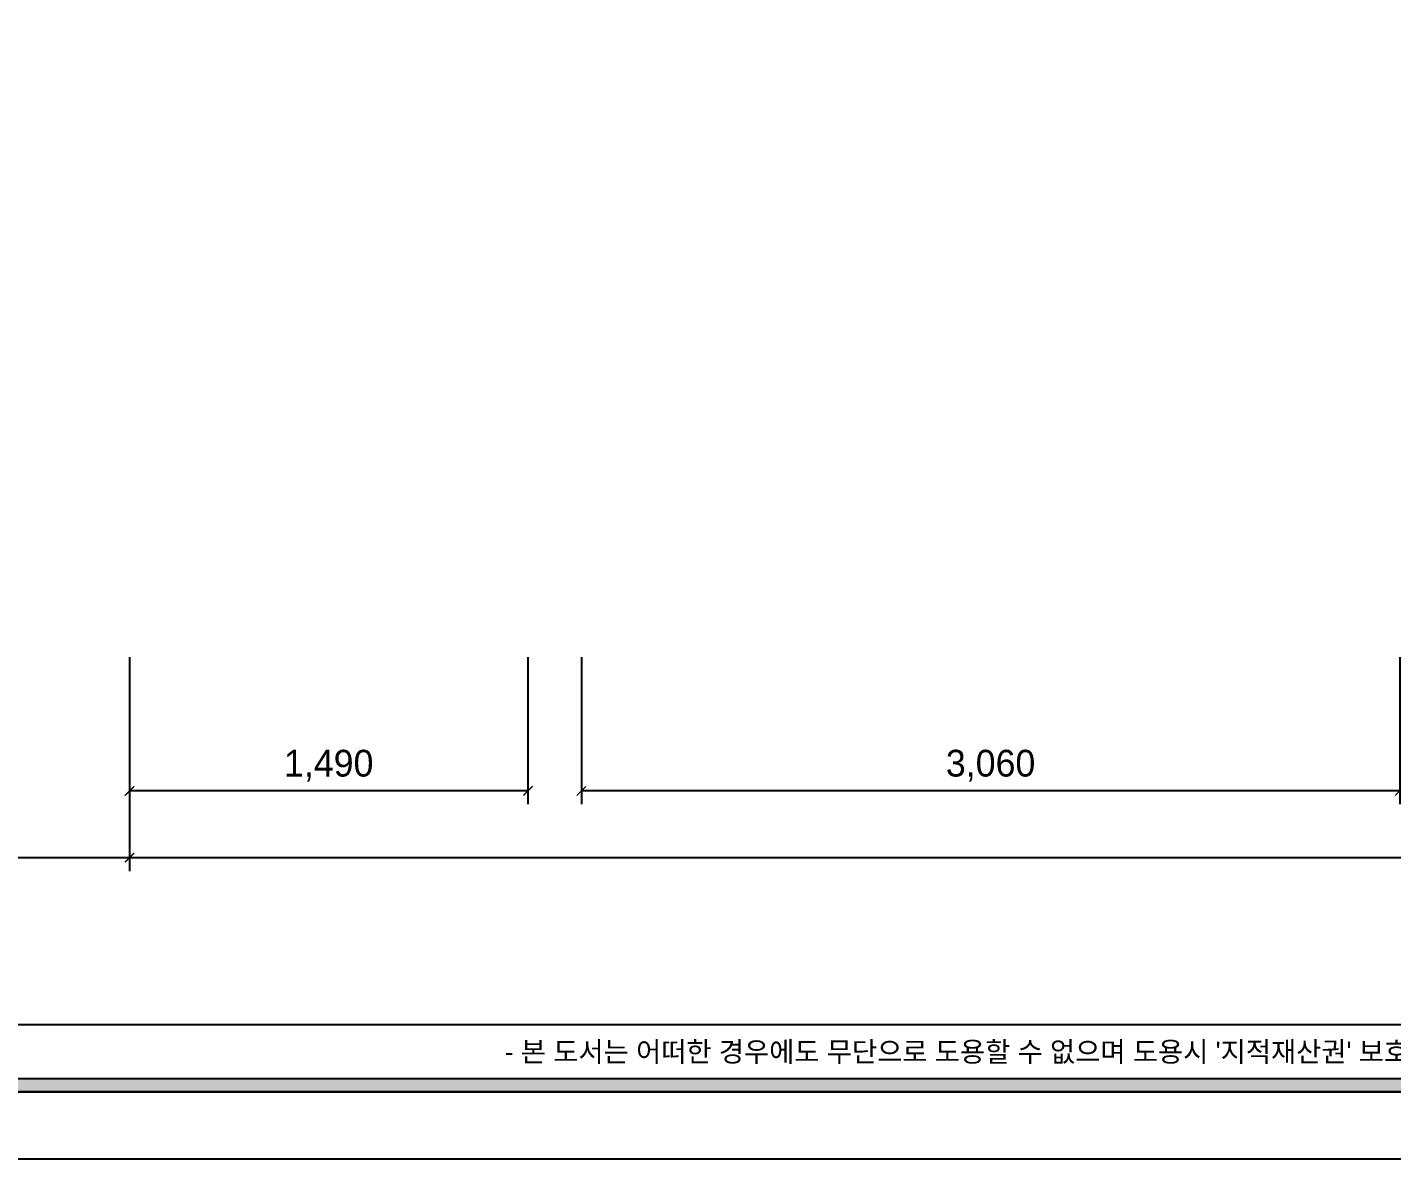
# Model space of a CAD drawing. Header units: inches. Extents: x 47110 to 180628, y 8205 to 35062.
# Drawn here: x 73387 to 78489, y 19543 to 23772 of the extents above; entities that cross this region are included whole.
import ezdxf
from ezdxf.enums import TextEntityAlignment as Align

# ---------------------------------------------------------------- set-up
doc = ezdxf.new("R2010")
doc.units = ezdxf.units.IN
doc.header["$LTSCALE"] = 100
doc.header["$MEASUREMENT"] = 0
doc.header["$PDSIZE"] = 700.071425
for name, color, linetype in [('07-DIM', 1, 'Continuous'), ('F-SYM', 7, 'Continuous'), ('FORM(YOURNAME)-11', 1, 'Continuous')]:
    doc.layers.add(name, color=color, linetype=linetype)
doc.styles.add('YOURNAME', font='HY울릉도M.TTF')
doc.styles.add('마감재', font='stylu.ttf')
doc.dimstyles.new('벽치수 Copy of DIM-50', dxfattribs={"dimscale": 50, "dimtxt": 2, "dimasz": 0.7, "dimexe": 1, "dimexo": 1, "dimgap": 0.7, "dimtad": 1, "dimdec": 0, "dimzin": 1, "dimdsep": 46, "dimlunit": 6, "dimtxsty": '마감재', "dimblk": 'ARCHTICK', "dimcen": -0.09, "dimclrd": 256, "dimclre": 256, "dimclrt": 3, "dimadec": 0, "dimazin": 0, "dimtfac": 1, "dimtdec": 0, "dimtix": 1, "dimtmove": 2, "dimatfit": 0, "dimldrblk": 'ARCHTICK', "dimfxl": 1, "dimtolj": 1, "dimtzin": 0, "dimarcsym": 0})

# ---------------------------------------------------------------- blocks, each defined once
blk = doc.blocks.new('FORM-PLAN')
at = {"layer": 'FORM(YOURNAME)-11'}
h = blk.add_hatch(color=256, dxfattribs=at)
h.dxf.hatch_style = 1
h.paths.add_polyline_path([(-71444, 55115), (10556, 55115), (10556, 54915), (-71444, 54915)])
h.paths.add_polyline_path([(-71444, -2085), (10556, -2085), (10556, -2285), (-71444, -2285)])
at = {"layer": 'Defpoints', "color": 158}
blk.add_line((1346, -1285), (-71444, -1285), dxfattribs=at)
for points in [[(-71444, -2285), (10556, -2285), (10556, 55115), (-71444, 55115)], [(-69444, 53115), (-64, 53115), (-64, 1215), (-69444, 1215)]]:
    blk.add_lwpolyline(points, close=True, dxfattribs=at)
at = {"layer": 'FORM(YOURNAME)-11', "color": 250}
blk.add_lwpolyline([(-72444, -3285), (11556, -3285), (11556, 56115), (-72444, 56115)], close=True, dxfattribs=at)
at = {"layer": 'FORM(YOURNAME)-11'}
blk.add_lwpolyline([(-71444, -2085), (10556, -2085), (10556, -2285), (-71444, -2285)], close=True, dxfattribs=at)
at = {"layer": 'FORM(YOURNAME)-11', "color": 1, "style": 'YOURNAME'}
blk.add_text("- 본 도서는 어떠한 경우에도 무단으로 도용할 수 없으며 도용시 '지적재산권' 보호에 관한 법률에 의거, 법적 분쟁이 발생합니다.  또한 본 도서에 관한 모든 저작권은 당사에 있습니다. -", height=300, dxfattribs=at).set_placement((-32990, -1685), align=Align.MIDDLE_CENTER)
at = {"layer": 'FORM(YOURNAME)-11', "color": 3, "style": 'YOURNAME'}
for tag, height, p in [('1', 450, (9905, 18188)), ('2', 450, (9905, 17544)), ('3', 450, (9905, 16257)), ('4', 450, (9905, 14326)), ('5', 515, (9905, 12009)), ('6', 515, (9905, 9757)), ('7', 515, (9905, 7504)), ('8', 515, (9905, 5252)), ('9', 515, (9905, 2999)), ('10', 515, (5655, 811)), ('11', 515, (9905, 747)), ('12', 515, (5655, -1441)), ('13', 515, (9905, -1441))]:
    blk.add_attdef(tag, text='', height=height, dxfattribs=at).set_placement(p, align=Align.MIDDLE_RIGHT)
blk = doc.blocks.new('_ArchTick')
at = {"color": 0, "linetype": 'ByBlock', "const_width": 0.15}
blk.add_lwpolyline([(-0.5, -0.5), (0.5, 0.5)], dxfattribs=at)
blk = doc.blocks.new('*D44')
at = {"layer": '07-DIM', "lineweight": -2, "transparency": 16777216}
for p, q in [((73768.8, 21417.6), (73768.8, 20617.6)), ((84078.8, 21417.6), (84078.8, 20617.6)), ((84078.8, 20667.6), (73768.8, 20667.6))]:
    blk.add_line(p, q, dxfattribs=at)
at = {"layer": 'Defpoints', "color": 0, "transparency": 16777216}
for p in [(73768.8, 21467.6), (84078.8, 21467.6), (73768.8, 20667.6)]:
    blk.add_point(p, dxfattribs=at)
at = {"layer": '07-DIM', "lineweight": -2, "transparency": 16777216, "xscale": 35, "yscale": 35, "zscale": 35, "rotation": 180}
blk.add_blockref('_ArchTick', (73768.8, 20667.6), dxfattribs=at)
at = {"layer": '07-DIM', "lineweight": -2, "transparency": 16777216, "xscale": 35, "yscale": 35, "zscale": 35}
blk.add_blockref('_ArchTick', (84078.8, 20667.6), dxfattribs=at)
at = {"layer": '07-DIM', "color": 3, "transparency": 16777216, "insert": (78923.8, 20761.9), "char_height": 100, "attachment_point": 5, "style": '마감재'}
blk.add_mtext('\\A1;10,310', dxfattribs=at)
blk = doc.blocks.new('*D45')
at = {"layer": '07-DIM', "lineweight": -2, "transparency": 16777216}
for p, q in [((75458.8, 21417.6), (75458.8, 20867.6)), ((78518.8, 21417.6), (78518.8, 20867.6)), ((78518.8, 20917.6), (75458.8, 20917.6))]:
    blk.add_line(p, q, dxfattribs=at)
at = {"layer": 'Defpoints', "color": 0, "transparency": 16777216}
for p in [(75458.8, 21467.6), (78518.8, 21467.6), (75458.8, 20917.6)]:
    blk.add_point(p, dxfattribs=at)
at = {"layer": '07-DIM', "lineweight": -2, "transparency": 16777216, "xscale": 35, "yscale": 35, "zscale": 35, "rotation": 180}
blk.add_blockref('_ArchTick', (75458.8, 20917.6), dxfattribs=at)
at = {"layer": '07-DIM', "lineweight": -2, "transparency": 16777216, "xscale": 35, "yscale": 35, "zscale": 35}
blk.add_blockref('_ArchTick', (78518.8, 20917.6), dxfattribs=at)
at = {"layer": '07-DIM', "color": 3, "transparency": 16777216, "insert": (76988.8, 21011.9), "char_height": 100, "attachment_point": 5, "style": '마감재'}
blk.add_mtext('\\A1;3,060', dxfattribs=at)
blk = doc.blocks.new('*D46')
at = {"layer": '07-DIM', "lineweight": -2, "transparency": 16777216}
for p, q in [((73768.8, 21417.6), (73768.8, 20867.6)), ((75258.8, 21417.6), (75258.8, 20867.6)), ((75258.8, 20917.6), (73768.8, 20917.6))]:
    blk.add_line(p, q, dxfattribs=at)
at = {"layer": 'Defpoints', "color": 0, "transparency": 16777216}
for p in [(73768.8, 21467.6), (75258.8, 21467.6), (73768.8, 20917.6)]:
    blk.add_point(p, dxfattribs=at)
at = {"layer": '07-DIM', "lineweight": -2, "transparency": 16777216, "xscale": 35, "yscale": 35, "zscale": 35, "rotation": 180}
blk.add_blockref('_ArchTick', (73768.8, 20917.6), dxfattribs=at)
at = {"layer": '07-DIM', "lineweight": -2, "transparency": 16777216, "xscale": 35, "yscale": 35, "zscale": 35}
blk.add_blockref('_ArchTick', (75258.8, 20917.6), dxfattribs=at)
at = {"layer": '07-DIM', "color": 3, "transparency": 16777216, "insert": (74513.8, 21011.9), "char_height": 100, "attachment_point": 5, "style": '마감재'}
blk.add_mtext('\\A1;1,490', dxfattribs=at)

msp = doc.modelspace()

# ---------------------------------------------------------------- block references
at = {"layer": 'F-SYM', "xscale": 0.2500000000000001, "yscale": 0.2500000000000001, "zscale": 0.2500000000000001}
msp.add_blockref('FORM-PLAN', (87221, 20363.8), dxfattribs=at)

# ---------------------------------------------------------------- dimensions: what is measured, and where the dimension line sits
at = {"layer": '07-DIM'}
for base, p1, p2, picture, middle in [((73768.8, 20667.6), (84078.8, 21467.6), (73768.8, 21467.6), '*D44', (78923.8, 20761.9)), ((73768.8, 20917.6), (75258.8, 21467.6), (73768.8, 21467.6), '*D46', (74513.8, 21011.9)), ((75458.8, 20917.6), (78518.8, 21467.6), (75458.8, 21467.6), '*D45', (76988.8, 21011.9))]:
    dim = msp.add_linear_dim(base=base, p1=p1, p2=p2, angle=180, dimstyle='벽치수 Copy of DIM-50', dxfattribs=at)
    dim.commit()
    dim.dimension.update_dxf_attribs({"geometry": picture, "text_midpoint": middle})

doc.saveas('drawing.dxf')
